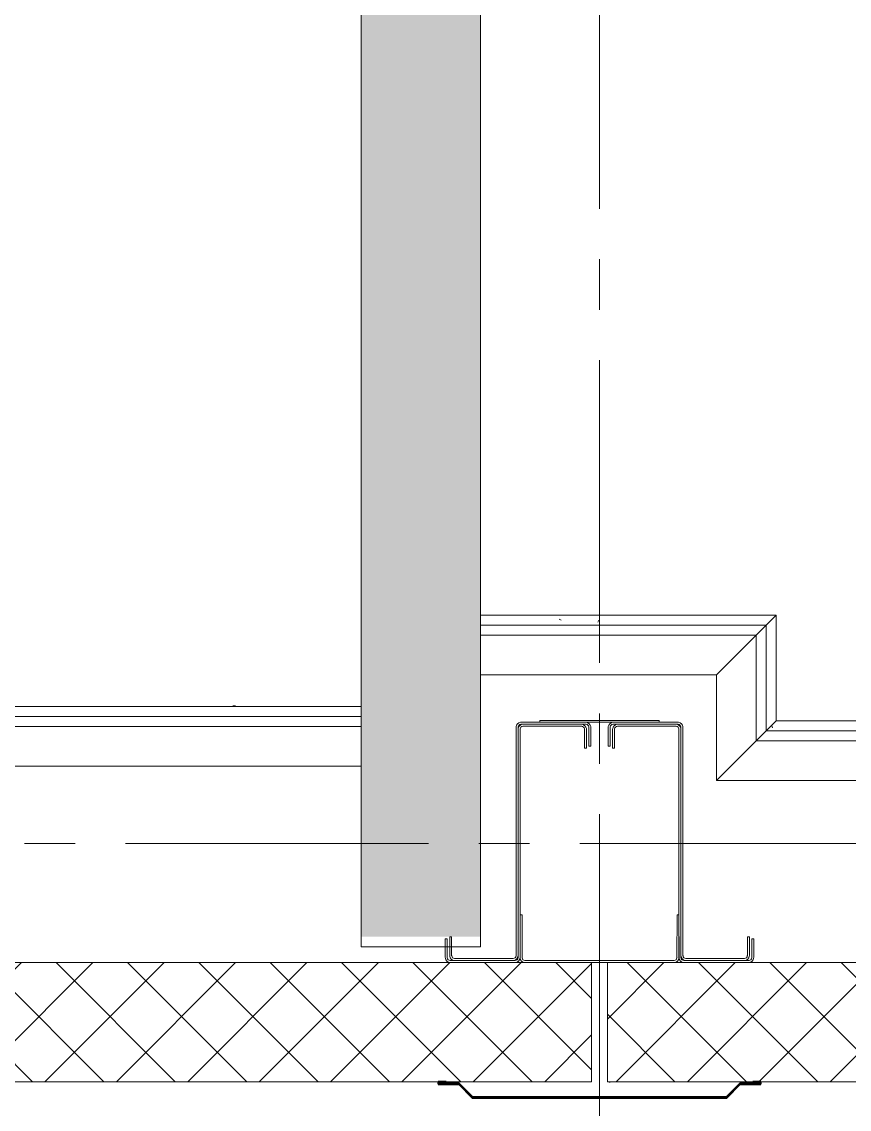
# Model space of a CAD drawing. Header units: millimetres. Extents: x -330955 to 144729, y -76510 to 25340.
# Drawn here: x 85291 to 86332, y -43401 to -42033 of the extents above; entities that cross this region are included whole.
import ezdxf

# ---------------------------------------------------------------- set-up
doc = ezdxf.new("R2010")
doc.units = ezdxf.units.MM
doc.header["$LTSCALE"] = 20
for name, pattern in [('CENTER2', [28.575000000000003, 19.05, -3.175, 3.175, -3.175]), ('XKITLINE00', [0]), ('XKITLINE02', [4, 2, -2])]:
    doc.linetypes.add(name, pattern=pattern)
doc.layers.get('0').update_dxf_attribs({"lineweight": 0})
for name, color, linetype, lineweight in [('A-WALL', 5, 'Continuous', 13), ('Part', 5, 'Continuous', 0), ('S-WALL-PATT', 7, 'Continuous', 0), ('Выноски', 7, 'Continuous', 15), ('Обобщенные модели', 7, 'Continuous', 18), ('Оси', 7, 'CENTER2', 9), ('Стены', 7, 'Continuous', 18), ('Стены ГКЛ (графика)', 7, 'Continuous', 25), ('Стены штриховка', 7, 'Continuous', 9)]:
    doc.layers.add(name, color=color, linetype=linetype, lineweight=lineweight)
pattern_1 = [(0, (12, 6), (3, 300), [3, -300]), (10, (108, 12), (-49.14003004104248, 295.9632704366632), [2.999999999999999, -299.9999999999998]), (20, (54, 78), (-99.78696513534288, 282.9338466657496), [3, -300]), (29.99999999999999, (120, 126), (-147.4019237886467, 261.3076211353316), [3, -300]), (40, (42.00000000000001, 144), (-190.5381495766049, 231.741695764753), [2.999999999999999, -299.9999999999998]), (49.99999999999999, (66, 216), (-227.8849701066338, 195.1344162353187), [3, -300]), (59.99999999999999, (24, 270), (-258.3076211353316, 152.5980762113534), [3, -300]), (70, (120, 264), (-280.8817258057955, 105.4251208600584), [2.999999999999999, -299.9999999999998]), (80, (192, 276), (-294.9213813706616, 55.04887655911575), [2.999999999999999, -299.9999999999998]), (90, (228, 204), (-300, 3.000000000000018), [3, -300]), (99.99999999999997, (288, 198), (-295.9632704366632, -49.14003004104247), [3, -299.9999999999999]), (110, (288, 90), (-282.9338466657496, -99.78696513534288), [3, -300]), (120, (234, 54), (-261.3076211353316, -147.4019237886466), [2.999999999999999, -299.9999999999998]), (130, (150, 72), (-231.741695764753, -190.5381495766049), [3, -300]), (140, (204, 126), (-195.1344162353188, -227.8849701066338), [3, -300]), (150, (150, 180), (-152.5980762113533, -258.3076211353316), [3, -300]), (160.0000000000001, (276, 12), (-105.4251208600585, -280.8817258057954), [3, -300])]

# ---------------------------------------------------------------- blocks, each defined once
blk = doc.blocks.new('Колонна К2')
at = {"layer": 'Part', "linetype": 'XKITLINE00', "lineweight": 0}
for p, q in [((-99.42504644859582, 152.4338393722428), (-98.5, 152.5)), ((-98.5, 152.5), (-17.5, 152.5)), ((-17.5, 152.5), (-16.57495355140418, 152.4338393722428)), ((16.57495355140418, 152.4338393722428), (17.5, 152.5)), ((17.5, 152.5), (98.5, 152.5)), ((98.5, 152.5), (99.42504644859582, 152.4338393722428)), ((-105, 146), (-104.9338393723592, 146.9250464488287)), ((-105, -141), (-105, 146)), ((-102.4529647831805, 146.5683505327906), (-102.5, 145.9107122735586)), ((-102.5, -141.0892877264414), (-102.5, 145.9107122735586)), ((-102.5, 143.5892877264414), (-102.440160356462, 144.4259552691365)), ((-102.5, -143.4107122735586), (-102.5, 143.5892877264414)), ((-99.95928576774895, 144.0692593530985), (-100, 143.5)), ((-100, -143.5), (-100, 143.5)), ((-98.41071227332577, 150), (-99.06835053255782, 149.9529647834133)), ((-98.41071227332577, 150), (-17.58928772620857, 150)), ((-96.92595526902005, 149.9401603563456), (-96.08928772620857, 150)), ((-96, 147.5), (-96.56925935298204, 147.4592857675161)), ((-96.08928772620857, 150), (-22.91071227332577, 150)), ((-96, 147.5), (-23, 147.5)), ((-22.43074064701796, 147.4592857675161), (-23, 147.5)), ((-22.91071227332577, 150), (-22.07404473097995, 149.9401603563456)), ((-19, 143.5), (-19.04071423225105, 144.0692593530985)), ((-19, 120), (-19, 143.5)), ((-16.93164946697652, 149.9529647834133), (-17.58928772620857, 150)), ((-16.559839643538, 144.4259552691365), (-16.5, 143.5892877264414)), ((-16.5, 120), (-16.5, 143.5892877264414)), ((-13.5, 145.9107122735586), (-13.54703521635383, 146.5683505327906)), ((-13.5, 122.5), (-13.5, 145.9107122735586)), ((-11.06616062764078, 146.9250464488287), (-11, 146)), ((-11, 146), (-11, 122.5)), ((11, 146), (11.06616062764078, 146.9250464488287)), ((11, 122.5), (11, 146)), ((13.54703521681949, 146.5683505327906), (13.5, 145.9107122735586)), ((13.5, 145.9107122735586), (13.5, 122.5)), ((16.5, 143.5892877264414), (16.559839643538, 144.4259552691365)), ((16.5, 120), (16.5, 143.5892877264414)), ((17.58928772667423, 150), (16.93164946744218, 149.9529647834133)), ((17.58928772667423, 150), (98.41071227379143, 150)), ((19.04071423271671, 144.0692593530985), (19, 143.5)), ((19, 120), (19, 143.5)), ((22.07404473097995, 149.9401603563456), (22.91071227379143, 150)), ((23, 147.5), (22.43074064701796, 147.4592857675161)), ((22.91071227379143, 150), (96.08928772667423, 150)), ((23, 147.5), (96, 147.5)), ((96.56925935298204, 147.4592857675161), (96, 147.5)), ((96.08928772667423, 150), (96.92595526902005, 149.9401603563456)), ((99.06835053302348, 149.9529647834133), (98.41071227379143, 150)), ((100, 143.5), (99.95928576774895, 144.0692593530985)), ((100, -143.5), (100, 143.5)), ((102.440160356462, 144.4259552691365), (102.5, 143.5892877264414)), ((102.5, 145.9107122735586), (102.4529647836462, 146.5683505327906)), ((102.5, -141.0892877264414), (102.5, 145.9107122735586)), ((102.5, -143.4107122735586), (102.5, 143.5892877264414)), ((104.9338393723592, 146.9250464488287), (105, 146)), ((105, -141), (105, 146)), ((-19, 120), (-16.5, 120)), ((-11, 122.5), (-13.5, 122.5)), ((13.5, 122.5), (11, 122.5)), ((19, 120), (16.5, 120)), ((-100, -143.5), (-100, -89.93383938604177)), ((-100, -89.93383938604177), (-97.5, -89.93383938604177)), ((-97.5, -89.93383938604177), (-97.47648239159025, -143.7395314031746)), ((97.5, -89.93383938604177), (97.47648239159025, -143.7395314031746)), ((100, -89.93383938604177), (97.5, -89.93383938604177)), ((100.0330803138204, -143.9625232244143), (100, -89.93383938604177)), ((-194, -143.5), (-194, -120)), ((-194, -120), (-191.5, -120)), ((-191.5, -120), (-191.5, -143.4107122735586)), ((-188.5, -117.5), (-186, -117.5)), ((-188.5, -141.0892877264414), (-188.5, -117.5)), ((-186, -117.5), (-186, -141)), ((188.5, -117.5), (186, -117.5)), ((186, -117.5), (186, -141)), ((188.5, -141.0892877264414), (188.5, -117.5)), ((191.5, -120), (191.5, -120)), ((191.5, -120), (191.5, -120)), ((191.5, -143.4107122735586), (191.5, -120)), ((191.5, -120), (194, -120)), ((194, -143.5), (194, -120)), ((-193.9338393723592, -144.4250464488287), (-194, -143.5)), ((-191.5, -143.4107122735586), (-191.4529647831805, -144.0683505327906)), ((-188.440160356462, -141.9259552691365), (-188.5, -141.0892877264414)), ((-187.5, -150), (-188.4250464485958, -149.9338393722428)), ((-188.0683505325578, -147.4529647834133), (-187.4107122733258, -147.5)), ((-187.5, -150), (-106.5, -150)), ((-187.4107122733258, -147.5), (-106.5892877262086, -147.5)), ((-186, -141), (-185.9592857672833, -141.5692593530985)), ((-182.0892877262086, -147.5), (-182.9259552690201, -147.4401603563456)), ((-182.569259352982, -144.9592857675161), (-182, -145)), ((-182.0892877262086, -147.5), (-108.9107122733258, -147.5)), ((-182, -145), (-109, -145)), ((-109, -145), (-108.430740647018, -144.9592857675161)), ((-108.0740447309799, -147.4401603563456), (-108.9107122733258, -147.5)), ((-106.5892877262086, -147.5), (-105.9316494669765, -147.4529647834133)), ((-105.5749535514042, -149.9338393722428), (-106.5, -150)), ((-105.040714232251, -141.5692593530985), (-105, -141)), ((-102.5, -141.0892877264414), (-102.559839643538, -141.9259552691365)), ((-102.5470352163538, -144.0683505327906), (-102.5, -143.4107122735586)), ((-99.93383937235922, -144.4250464488287), (-100, -143.5)), ((-97.5, -143.4107122735586), (-97.4529647831805, -144.0683505327906)), ((-94.42504644854769, -149.9338393722575), (94.42504644854789, -149.9338393722575)), ((-94.06835053264085, -147.4529647834324), (94.06835053264102, -147.4529647834324)), ((97.5, -143.4107122735586), (97.4529647831805, -144.0683505327906)), ((99.93383937235922, -144.4250464488287), (100, -143.5)), ((100.0661606276408, -144.4250464488287), (100, -143.5)), ((102.559839643538, -141.9259552691365), (102.5, -141.0892877264414)), ((102.5, -143.4107122735586), (102.5470352168195, -144.0683505327906)), ((105, -141), (105.0407142327167, -141.5692593530985)), ((106.5, -150), (105.5749535514042, -149.9338393722428)), ((105.9316494674422, -147.4529647834133), (106.5892877266742, -147.5)), ((106.5, -150), (187.5, -150)), ((106.5892877266742, -147.5), (187.4107122737914, -147.5)), ((108.9107122737914, -147.5), (108.0740447309799, -147.4401603563456)), ((108.430740647018, -144.9592857675161), (109, -145)), ((108.9107122737914, -147.5), (182.0892877266742, -147.5)), ((109, -145), (182, -145)), ((182, -145), (182.569259352982, -144.9592857675161)), ((182.9259552690201, -147.4401603563456), (182.0892877266742, -147.5)), ((185.959285767749, -141.5692593530985), (186, -141)), ((187.4107122737914, -147.5), (188.0683505330235, -147.4529647834133)), ((188.4250464485958, -149.9338393722428), (187.5, -150)), ((188.5, -141.0892877264414), (188.440160356462, -141.9259552691365)), ((191.4529647836462, -144.0683505327906), (191.5, -143.4107122735586)), ((194, -143.5), (193.9338393723592, -144.4250464488287))]:
    blk.add_line(p, q, dxfattribs=at)
at = {"layer": 'Part', "linetype": 'XKITLINE02', "lineweight": 0}
for p, q in [((-100, -140.0001452717697), (-100, 139.9998547282303)), ((100, -140.0001452717697), (100, 139.9998547282303))]:
    blk.add_line(p, q, dxfattribs=at)
at = {"layer": 'Part', "linetype": 'XKITLINE00', "lineweight": 0}
blk.add_lwpolyline([(-74.99999999999999, 152.5), (-74.99999999999999, 154.5), (74.99999999999999, 154.5), (74.99999999999999, 152.5), (-74.99999999999999, 152.5)], dxfattribs=at)
for centre, radius, start, end in [((-98.5, 146), 6.499999999995562, 98.18181817978395, 171.8181818202161), ((-17.5, 146), 6.499999999989522, 8.181818179783926, 81.81818182021608), ((17.5, 146), 6.499999999999175, 98.18181817978395, 171.8181818202161), ((98.5, 146), 6.499999999989522, 8.181818179783926, 81.81818182021608), ((-98.5, 146), 3.993614015769151, 98.18181817978395, 171.8181818202161), ((-96, 143.5), 6.506385984226687, 98.18181817978395, 171.8181818202161), ((-96, 143.5), 3.999999999991231, 98.18181817978395, 171.8181818202161), ((-23, 143.5), 3.999999999987617, 8.181818179783926, 81.81818182021608), ((-23, 143.5), 6.50638598422186, 8.181818179783926, 81.81818182021608), ((-17.5, 146), 3.993614015776985, 8.181818179783926, 81.81818182021608), ((17.5, 146), 3.993614015773978, 98.18181817978395, 171.8181818202161), ((23, 143.5), 6.506385984229692, 98.18181817978395, 171.8181818202161), ((23, 143.5), 3.999999999996058, 98.18181817978395, 171.8181818202161), ((96, 143.5), 3.999999999996058, 8.181818179783926, 81.81818182021608), ((96, 143.5), 6.506385984231515, 8.181818179783926, 81.81818182021608), ((98.5, 146), 3.993614015764325, 8.181818179783926, 81.81818182021608), ((-187.5, -143.5), 6.499999999998569, 188.1818181797839, 261.8181818202161), ((-187.5, -143.5), 3.993614015776985, 188.1818181797839, 261.8181818202161), ((-182, -141), 6.506385984230301, 188.1818181797839, 261.8181818202161), ((-182, -141), 3.999999999987617, 188.1818181797839, 261.8181818202161), ((-109, -141), 3.999999999991231, 278.1818181797839, 351.8181818202161), ((-109, -141), 6.506385984226687, 278.1818181797839, 351.8181818202161), ((-106.5, -143.5), 3.993614015769151, 278.1818181797839, 351.8181818202161), ((-106.5, -143.5), 6.499999999999782, 278.1818181797839, 351.8181818202161), ((-93.5, -143.5), 6.499999999998569, 188.181818179784, 261.8181818202164), ((-93.5, -143.5), 3.993614015776985, 188.181818179784, 261.8181818202164), ((93.5, -143.5), 3.993614015776985, 278.1818181797836, 351.8181818202161), ((93.5, -143.5), 6.499999999998569, 278.1818181797836, 351.8181818202161), ((106.5, -143.5), 6.499999999993742, 188.1818181797839, 261.8181818202161), ((106.5, -143.5), 3.993614015764325, 188.1818181797839, 261.8181818202161), ((109, -141), 6.506385984231515, 188.1818181797839, 261.8181818202161), ((109, -141), 3.999999999996058, 188.1818181797839, 261.8181818202161), ((182, -141), 4.000000000000884, 278.1818181797839, 351.8181818202161), ((182, -141), 6.506385984222467, 278.1818181797839, 351.8181818202161), ((187.5, -143.5), 3.993614015778804, 278.1818181797839, 351.8181818202161), ((187.5, -143.5), 6.499999999999782, 278.1818181797839, 351.8181818202161)]:
    blk.add_arc(centre, radius, start, end, dxfattribs=at)
blk = doc.blocks.new('*U249')
at = {"layer": 'S-WALL-PATT', "lineweight": 0, "true_color": 0x636466}
h = blk.add_hatch(dxfattribs=at)
h.set_pattern_fill('ANSI37', color=251, scale=20)
h.set_pattern_definition([(45, (0, 0), (-44.90128060534577, 44.90128060534577), []), (135, (0, 0), (-44.90128060534577, -44.90128060534576), [])])
h.paths.add_polyline_path([(-150, -1.4210854715202e-14), (0, 0), (0, 890), (-150, 890)])
at = {"color": 0}
blk.add_lwpolyline([(-150, 0), (0, 0), (0, 890), (-150, 890)], close=True, dxfattribs=at)
blk = doc.blocks.new('*U1166')
at = {"layer": 'A-WALL', "linetype": 'Continuous', "lineweight": 18}
h = blk.add_hatch(dxfattribs=at)
h.set_pattern_fill('GENERAL_TEXTURE', color=30, scale=300, style=0, pattern_type=2)
h.set_pattern_definition(pattern_1)
h.paths.add_polyline_path([(12.5, 0), (12.5, -12.5), (530.7155004115775, -12.5), (530.7155004115775, 0)], flags=0)
at = {"layer": 'A-WALL', "color": 30, "linetype": 'Continuous'}
blk.add_line((0.8847013400118158, -1.347017690507073), (630.3100182910166, -1.347017690507073), dxfattribs=at)
at = {"layer": 'A-WALL', "color": 11, "linetype": 'Continuous'}
for p, q in [((0.8847013400118158, -13.84701769050707), (617.8100182910166, -13.84701769050707)), ((0.8847013400118158, -26.34701769050707), (605.3100182910166, -26.34701769050707))]:
    blk.add_line(p, q, dxfattribs=at)
at = {"layer": 'A-WALL', "color": 8, "linetype": 'Continuous', "lineweight": 0}
blk.add_line((0.8847013400118158, -76.34701769050706), (555.3100182910166, -76.34701769050707), dxfattribs=at)
for points in [[(0.8847013400118158, -1.347017690507073), (0.8847013400118158, -76.34701769050706)], [(555.3100182910166, -76.34701769050707), (630.3100182910166, -1.347017690507073)]]:
    blk.add_lwpolyline(points, dxfattribs=at)
blk = doc.blocks.new('*U1167')
at = {"layer": 'A-WALL', "linetype": 'Continuous', "lineweight": 18}
h = blk.add_hatch(dxfattribs=at)
h.set_pattern_fill('GENERAL_TEXTURE', color=30, scale=300, style=0, pattern_type=2)
h.set_pattern_definition(pattern_1)
h.paths.add_polyline_path([(12.5, 0), (12.5, -12.5), (530.7155004115775, -12.5), (530.7155004115775, 0)], flags=0)
at = {"layer": 'A-WALL', "color": 30, "linetype": 'Continuous'}
blk.add_line((0.8847013400118158, -1.347017690507073), (372.8847013400118, -1.347017690507073), dxfattribs=at)
at = {"layer": 'A-WALL', "color": 11, "linetype": 'Continuous'}
for p, q in [((0.8847013400118158, -13.84701769050707), (360.3847013400118, -13.84701769050707)), ((0.8847013400118158, -26.34701769050707), (347.8847013400118, -26.34701769050707))]:
    blk.add_line(p, q, dxfattribs=at)
at = {"layer": 'A-WALL', "color": 8, "linetype": 'Continuous', "lineweight": 0}
blk.add_line((0.8847013400118158, -76.34701769050706), (297.8847013400118, -76.34701769050707), dxfattribs=at)
for points in [[(0.8847013400118158, -1.347017690507073), (0.8847013400118158, -76.34701769050706)], [(297.8847013400118, -76.34701769050707), (372.8847013400118, -1.347017690507073)]]:
    blk.add_lwpolyline(points, dxfattribs=at)
blk = doc.blocks.new('*U1169')
at = {"layer": 'A-WALL', "linetype": 'Continuous', "lineweight": 18}
h = blk.add_hatch(dxfattribs=at)
h.set_pattern_fill('GENERAL_TEXTURE', color=30, scale=300, style=0, pattern_type=2)
h.set_pattern_definition(pattern_1)
h.paths.add_polyline_path([(12.5, 0), (12.5, -12.5), (530.7155004115775, -12.5), (530.7155004115775, 0)], flags=0)
at = {"layer": 'A-WALL', "color": 30}
blk.add_line((0.8847013400118158, -1.347017690507073), (133.8847013400118, -1.347017690507073), dxfattribs=at)
at = {"layer": 'A-WALL', "color": 11}
for p, q in [((13.38470134001181, -13.84701769050707), (146.3847013400118, -13.84701769050707)), ((25.88470134001181, -26.34701769050707), (158.8847013400118, -26.34701769050707))]:
    blk.add_line(p, q, dxfattribs=at)
at = {"layer": 'A-WALL', "color": 8, "linetype": 'Continuous', "lineweight": 0}
blk.add_line((75.8847013400118, -76.34701769050707), (208.8847013400118, -76.34701769050707), dxfattribs=at)
for points in [[(75.8847013400118, -76.34701769050707), (0.8847013400118158, -1.347017690507073)], [(208.8847013400118, -76.34701769050707), (133.8847013400118, -1.347017690507073)]]:
    blk.add_lwpolyline(points, dxfattribs=at)
blk = doc.blocks.new('*U1170')
at = {"layer": 'A-WALL', "linetype": 'Continuous', "lineweight": 18}
h = blk.add_hatch(dxfattribs=at)
h.set_pattern_fill('GENERAL_TEXTURE', color=30, scale=300, style=0, pattern_type=2)
h.set_pattern_definition(pattern_1)
h.paths.add_polyline_path([(12.5, 0), (12.5, -12.5), (530.7155004115775, -12.5), (530.7155004115775, 0)], flags=0)
at = {"layer": 'A-WALL', "color": 30}
blk.add_line((0.8847013400118158, -1.347017690507073), (726.1531873927997, -1.347017690507073), dxfattribs=at)
at = {"layer": 'A-WALL', "color": 11}
for p, q in [((13.38470134001181, -13.84701769050707), (738.6531873927997, -13.84701769050707)), ((25.88470134001181, -26.34701769050707), (751.1531873927997, -26.34701769050707))]:
    blk.add_line(p, q, dxfattribs=at)
at = {"layer": 'A-WALL', "color": 8, "linetype": 'Continuous', "lineweight": 0}
blk.add_line((75.8847013400118, -76.34701769050707), (801.1531873927997, -76.34701769050707), dxfattribs=at)
for points in [[(75.8847013400118, -76.34701769050707), (0.8847013400118158, -1.347017690507073)], [(801.1531873927997, -76.34701769050707), (726.1531873927997, -1.347017690507073)]]:
    blk.add_lwpolyline(points, dxfattribs=at)
blk = doc.blocks.new('320мм_ФЭ_Стена_Стык вертикальный')
at = {"layer": 'Обобщенные модели', "lineweight": 9}
h = blk.add_hatch(dxfattribs=at)
h.set_pattern_fill('FP_4', color=256, style=0, pattern_type=2)
h.set_pattern_definition([(45, (210.0000000000036, 6.821210263296962e-13), (-106.0660171779821, 106.0660171779821), [])])
h.paths.add_polyline_path([(27265.00000000009, -294.9999999998949), (27282.00000000009, -277.9999999998988), (27281.58578643771, -276.9999999998947), (27264.58578643771, -293.9999999998951), (27155.41421356246, -293.9999999998948), (27138.41421356246, -276.9999999998943), (27138.00000000009, -277.9999999998984), (27155.00000000008, -294.9999999998946)], flags=0)
h.paths.add_polyline_path([(27307.00000000008, -275.999999999895), (27308.00000000008, -274.9999999998996), (27298.00000000009, -275.999999999895)], flags=0)
h.paths.add_polyline_path([(27122.00000000009, -275.9999999998944), (27122.00000000009, -274.9999999998947), (27113.00000000009, -275.9999999998944)], flags=0)
at = {"layer": 'Обобщенные модели', "lineweight": 40}
for p, q in [((26912.00000000005, -274.9999999998932), (26902.00000000005, -274.9999999998931)), ((26902.00000000005, -274.9999999998931), (26902.00000000005, -277.9999999998932)), ((26902.00000000005, -277.9999999998932), (26928.00000000005, -277.9999999998934)), ((26903.00000000005, -276.9999999998932), (26903.00000000005, -275.9999999998931)), ((26903.00000000005, -275.9999999998931), (26912.00000000005, -275.9999999998932)), ((26928.41421356243, -276.9999999998934), (26903.00000000005, -276.9999999998932)), ((26912.00000000005, -275.9999999998932), (26912.00000000005, -274.9999999998932)), ((26928.00000000005, -277.9999999998934), (26945.00000000005, -294.9999999998934)), ((26945.41421356243, -293.9999999998934), (26928.41421356243, -276.9999999998934)), ((27281.58578643768, -276.9999999998936), (27264.58578643768, -293.9999999998934)), ((27265.00000000005, -294.9999999998934), (27282.00000000005, -277.9999999998936)), ((27307.00000000005, -276.9999999998938), (27281.58578643768, -276.9999999998936)), ((27282.00000000005, -277.9999999998936), (27308.00000000006, -277.9999999998938)), ((27308.00000000006, -274.9999999998937), (27298.00000000006, -274.9999999998936)), ((27298.00000000006, -274.9999999998936), (27298.00000000006, -275.9999999998936)), ((27298.00000000006, -275.9999999998936), (27307.00000000005, -275.9999999998938)), ((27307.00000000005, -275.9999999998938), (27307.00000000005, -276.9999999998938)), ((27308.00000000006, -277.9999999998938), (27308.00000000006, -274.9999999998937))]:
    blk.add_line(p, q, dxfattribs=at)
for points in [[(26945.00000000005, -294.9999999998934), (27265.00000000005, -294.9999999998934)], [(26945.41421356243, -293.9999999998934), (27264.58578643768, -293.9999999998934)]]:
    blk.add_lwpolyline(points, dxfattribs=at)

msp = doc.modelspace()

# ---------------------------------------------------------------- hatches: boundary and pattern name
at = {"layer": 'Стены штриховка'}
h = msp.add_hatch(dxfattribs=at)
h.set_pattern_fill('ASHLER', color=256, scale=200, angle=270, pattern_type=2)
h.set_pattern_definition([(315, (-25276.98491590355, -42743.96322636979), (70.71067811865477, 70.71067811865474), []), (315, (-25206.28491590355, -42743.96322636979), (70.71067811865477, 70.71067811865474), [50, -50])])
h.paths.add_polyline_path([(107132.9276957902, -40071.75194727859), (104432.9276957902, -40071.75194727859), (104432.9276957902, -40371.75194727864), (107132.9276957902, -40371.75194727859)])
h.paths.add_polyline_path([(101113.0885342135, -36941.75194727859), (100962.8386195502, -36941.75194727859), (100962.8386195502, -43196.75194727859), (101113.0885342135, -43196.75194727859)])
h.paths.add_polyline_path([(97902.83861955015, -36941.75194727859), (97752.58870488677, -36941.75194727859), (97752.58870488677, -43196.75194727859), (97902.83861955015, -43196.75194727859)])
h.paths.add_polyline_path([(94963.58870488677, -36941.75194727859), (94813.3387902234, -36941.75194727859), (94813.3387902234, -43196.75194727859), (94963.58870488677, -43196.75194727859)])
h.paths.add_polyline_path([(92278.3387902234, -36947.75194727859), (92128.08887556002, -36947.75194727859), (92128.08887556002, -43196.75194727859), (92278.3387902234, -43196.75194727859)])
h.paths.add_polyline_path([(89098.08887556002, -36947.75194727859), (88947.83896089664, -36947.75194727859), (88947.83896089664, -43196.75194727859), (89098.08887556002, -43196.75194727859)])
h.paths.add_polyline_path([(85868.17761045344, -36941.75194727859), (85717.92769579006, -36941.75194727859), (85717.92769579007, -43184.25194727859), (85868.17761045345, -43184.25194727859)])
h.paths.add_polyline_path([(97816.75434260581, -37699.00750667877), (97781.68962759375, -37699.00750667877), (97781.68962759375, -37404.6472704583), (97816.75434260581, -37404.6472704583)], flags=16)

# ---------------------------------------------------------------- linework, layer by layer
at = {"layer": 'Оси'}
for p, q in [((86017.92769579006, -45697.13431291672), (86017.92769579006, -29743.71329325248)), ((86945.71700576854, -43066.75194727859), (61353.4322755239, -43066.7519472786))]:
    msp.add_line(p, q, dxfattribs=at)
at = {"layer": 'Стены'}
msp.add_lwpolyline([(85717.92769579006, -36941.75194727859), (85868.17761045344, -36941.75194727859), (85868.17761045344, -43196.75194727859), (85717.92769579006, -43196.75194727859)], close=True, dxfattribs=at)

# ---------------------------------------------------------------- block references
at = {"color": 1}
msp.add_blockref('Колонна К2', (86017.92769579006, -43066.75194727859), dxfattribs=at)
at = {"layer": 'Выноски', "rotation": 90}
for p in [(86007.92769579006, -43216.75194727859), (86917.92769579006, -43216.75194727859)]:
    msp.add_blockref('*U249', p, dxfattribs=at)
at = {"layer": 'Обобщенные модели'}
msp.add_blockref('320мм_ФЭ_Стена_Стык вертикальный', (58912.92769579006, -43091.75194727871), dxfattribs=at)
at = {"layer": 'Стены ГКЛ (графика)'}
msp.add_blockref('*U1167', (85867.29290911343, -42778.33888238447), dxfattribs=at)
at = {"layer": 'Стены ГКЛ (графика)', "rotation": 270}
msp.add_blockref('*U1169', (86241.52462814396, -42778.83194218379, 4001), dxfattribs=at)
at = {"layer": 'Стены ГКЛ (графика)', "xscale": -1}
for name, p in [('*U1166', (85718.81239713007, -42893.30420803197, -3958)), ('*U1170', (86966.33079784625, -42911.36962583329, 4001))]:
    msp.add_blockref(name, p, dxfattribs=at)

doc.saveas('drawing.dxf')
